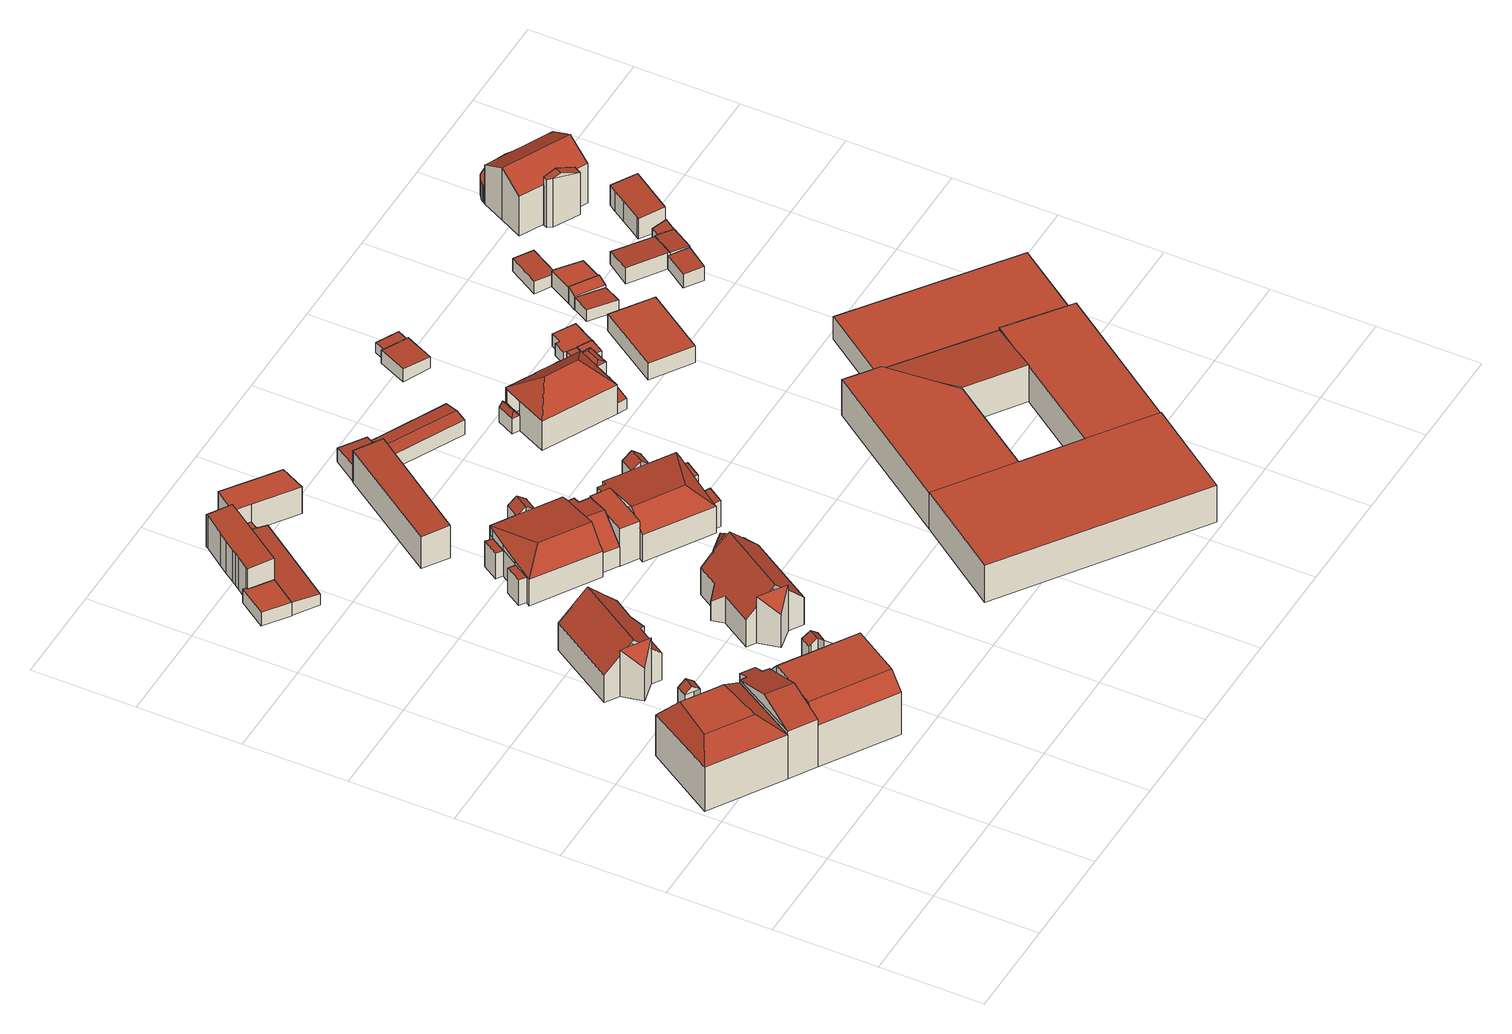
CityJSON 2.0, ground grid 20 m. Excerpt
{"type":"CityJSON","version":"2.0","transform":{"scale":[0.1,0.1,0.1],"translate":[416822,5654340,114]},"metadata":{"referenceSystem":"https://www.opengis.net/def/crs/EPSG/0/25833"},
"CityObjects":{
"building1":{"type":"Building","attributes":{"Gemeindeschluessel":14612000,"Geometrietyp2DReferenz":"3000","function":"31001_9998","roofType":"9999"},"children":["building1-1","building1-2"]},
"building1-1":{"type":"BuildingPart","attributes":{"Dachtyp_tdc":"tdcCutTentRoof","Dachneigung":0.044,"QualitaetDacherkennung":43,"Geometrietyp2DReferenz":"3000","measuredHeight":12.23,"roofType":"9999"},"parents":["building1"],"geometry":[{"type":"MultiSurface","lod":"2","boundaries":[[[0,1,2,3]],[[1,4,5,2]],[[6,7,8,9]],[[7,10,11,8]],[[10,12,13,11]],[[12,14,15,13]],[[14,16,17,15]],[[16,0,3,17]],[[0,16,18,19]],[[1,0,19,20]],[[14,12,10,7,6,4,1,20,21]],[[16,14,21,18]],[[21,20,19,18]],[[3,2,5,9,8,11,13,15,17]]],"semantics":{"surfaces":[{"type":"WallSurface"},{"type":"RoofSurface"},{"type":"GroundSurface"}],"values":[0,0,0,0,0,0,0,0,1,1,1,1,1,2]}}]},
"building1-2":{"type":"BuildingPart","attributes":{"Dachtyp_tdc":"tdcGableRoof","Dachneigung":39.78,"QualitaetDacherkennung":54,"Geometrietyp2DReferenz":"3000","measuredHeight":12.38,"roofType":"3100"},"parents":["building1"],"geometry":[{"type":"MultiSurface","lod":"2","boundaries":[[[22,23,24,5,4]],[[23,25,26,24]],[[25,27,6,9,26]],[[25,23,28]],[[22,27,29]],[[23,22,29,28]],[[27,25,28,29]],[[5,24,26,9]]],"semantics":{"surfaces":[{"type":"WallSurface"},{"type":"RoofSurface"},{"type":"GroundSurface"}],"values":[0,0,0,0,0,1,1,2]}}]},
"building2":{"type":"Building","attributes":{"Dachtyp_tdc":"tdcFreeFormRoof","Gemeindeschluessel":14612000,"Dachneigung":20.79,"QualitaetDacherkennung":22,"Geometrietyp2DReferenz":"3000","measuredHeight":12.81,"function":"31001_9998","roofType":"5000"},"geometry":[{"type":"Solid","lod":"2","boundaries":[[[[30,31,15,17]],[[31,32,33,15]],[[32,34,35,33]],[[34,36,37,35]],[[36,38,39,37]],[[38,40,41,39]],[[40,42,43,41]],[[42,30,17,43]],[[42,44,45,30]],[[34,32,31,45,44,40,38,36]],[[31,30,45]],[[42,40,44]],[[17,15,33,35,37,39,41,43]]]],"semantics":{"surfaces":[{"type":"WallSurface"},{"type":"RoofSurface"},{"type":"GroundSurface"}],"values":[[0,0,0,0,0,0,0,0,1,1,0,0,2]]}}]},
"building3":{"type":"Building","attributes":{"Gemeindeschluessel":14612000,"Geometrietyp2DReferenz":"3000","function":"31001_9998","roofType":"9999"},"children":["building3-1","building3-2"]},
"building3-1":{"type":"BuildingPart","attributes":{"Dachtyp_tdc":"tdcGableRoof","Dachneigung":29.91,"QualitaetDacherkennung":53,"Geometrietyp2DReferenz":"3000","measuredHeight":12.22,"roofType":"3100"},"parents":["building3"],"geometry":[{"type":"MultiSurface","lod":"2","boundaries":[[[46,47,48]],[[46,49,50,47]],[[49,51,52,50]],[[51,53,54,52]],[[53,55,56,54]],[[55,57,58,56]],[[51,49,46,59]],[[59,60,57,55,53,51]],[[58,61,47,50,52,54,56]]],"semantics":{"surfaces":[{"type":"WallSurface"},{"type":"RoofSurface"},{"type":"GroundSurface"}],"values":[0,0,0,0,0,0,1,1,2]}}]},
"building3-2":{"type":"BuildingPart","attributes":{"Dachtyp_tdc":"tdcCutGableRoof","Dachneigung":0.243,"QualitaetDacherkennung":50,"Geometrietyp2DReferenz":"3000","measuredHeight":12.3,"roofType":"9999"},"parents":["building3"],"geometry":[{"type":"MultiSurface","lod":"2","boundaries":[[[62,63,43,64]],[[63,65,66,43]],[[65,67,68,66]],[[67,69,41,68]],[[70,71,72,60,73,48,74,75,76,69,67]],[[65,63,62,77]],[[67,65,77,70]],[[41,78,79,80,47,61,58,81,82,83,64,43,66,68]],[[69,76,78,41]],[[76,75,79,78]],[[75,74,80,79]],[[74,48,47,80]],[[72,71,81,58,57]],[[71,70,82,81]],[[70,77,83,82]],[[77,62,64,83]]],"semantics":{"surfaces":[{"type":"WallSurface"},{"type":"RoofSurface"},{"type":"GroundSurface"}],"values":[0,0,0,0,1,1,1,2,0,0,0,0,0,0,0,0]}}]},
"building4":{"type":"Building","attributes":{"Gemeindeschluessel":14612000,"Geometrietyp2DReferenz":"3000","function":"31001_9998","roofType":"9999"},"children":["building4-1","building4-2","building4-3"]},
"building4-1":{"type":"BuildingPart","attributes":{"Dachtyp_tdc":"tdcPolyFlatRoof","Dachneigung":44.9,"QualitaetDacherkennung":24,"Geometrietyp2DReferenz":"3000","measuredHeight":10.38,"roofType":"2100"},"parents":["building4"],"geometry":[{"type":"MultiSurface","lod":"2","boundaries":[[[84,85,86,87,88]],[[89,90,91,92,93]],[[90,84,88,91]],[[90,89,94,95,96,85,84]],[[88,87,97,92,91]]],"semantics":{"surfaces":[{"type":"WallSurface"},{"type":"RoofSurface"},{"type":"GroundSurface"}],"values":[0,0,0,1,2]}}]},
"building4-2":{"type":"BuildingPart","attributes":{"Dachtyp_tdc":"tdcFreeFormRoof","Dachneigung":31.26,"QualitaetDacherkennung":17,"Geometrietyp2DReferenz":"3000","measuredHeight":6.68,"roofType":"5000"},"parents":["building4"],"geometry":[{"type":"MultiSurface","lod":"2","boundaries":[[[98,99,100,101]],[[99,102,103,100]],[[104,102,99]],[[104,99,98]],[[104,98,105,102]],[[101,100,103,106]]],"semantics":{"surfaces":[{"type":"WallSurface"},{"type":"RoofSurface"},{"type":"GroundSurface"}],"values":[0,0,1,1,1,2]}}]},
"building4-3":{"type":"BuildingPart","attributes":{"Dachtyp_tdc":"tdcGableRoof","Dachneigung":44.97,"QualitaetDacherkennung":83,"Geometrietyp2DReferenz":"3000","measuredHeight":11.64,"roofType":"3100"},"parents":["building4"],"geometry":[{"type":"MultiSurface","lod":"2","boundaries":[[[107,108,109,110]],[[108,111,112,109]],[[111,113,114,112]],[[113,115,91,114]],[[115,93,92,91]],[[86,116,117,87]],[[116,118,119,117]],[[118,120,98,101,119]],[[121,122,123,103,102]],[[122,107,110,123]],[[124,120,118,116,86,96,125]],[[125,94,93,115,113,111,108,107,122,121,124]],[[110,109,112,114,91,92,97,87,117,119,101,106,103,123]]],"semantics":{"surfaces":[{"type":"WallSurface"},{"type":"RoofSurface"},{"type":"GroundSurface"}],"values":[0,0,0,0,0,0,0,0,0,0,1,1,2]}}]},
"building5":{"type":"Building","attributes":{"Dachtyp_tdc":"tdcPolyFlatRoof","Gemeindeschluessel":14612000,"Dachneigung":0,"QualitaetDacherkennung":59,"Geometrietyp2DReferenz":"3000","measuredHeight":2.96,"function":"31001_9998","roofType":"1000"},"geometry":[{"type":"Solid","lod":"2","boundaries":[[[[126,127,128,129]],[[127,130,131,128]],[[130,132,133,131]],[[132,134,135,133]],[[134,136,137,135]],[[136,126,129,137]],[[136,134,132,130,127,126]],[[129,128,131,133,135,137]]]],"semantics":{"surfaces":[{"type":"WallSurface"},{"type":"RoofSurface"},{"type":"GroundSurface"}],"values":[[0,0,0,0,0,0,1,2]]}}]},
"building6":{"type":"Building","attributes":{"Dachtyp_tdc":"tdcPolyFlatRoof","Gemeindeschluessel":14612000,"Dachneigung":3.78,"QualitaetDacherkennung":65,"Geometrietyp2DReferenz":"3000","measuredHeight":2.85,"function":"31001_9998","roofType":"2100"},"geometry":[{"type":"Solid","lod":"2","boundaries":[[[[138,136,139,140]],[[136,134,141,139]],[[134,142,143,141]],[[142,144,145,143]],[[144,146,147,145]],[[146,138,140,147]],[[146,144,142,134,136,138]],[[140,139,141,143,145,147]]]],"semantics":{"surfaces":[{"type":"WallSurface"},{"type":"RoofSurface"},{"type":"GroundSurface"}],"values":[[0,0,0,0,0,0,1,2]]}}]},
"building7":{"type":"Building","attributes":{"Dachtyp_tdc":"tdcPolyFlatRoof","Gemeindeschluessel":14612000,"Dachneigung":3.11,"QualitaetDacherkennung":81,"Geometrietyp2DReferenz":"3000","measuredHeight":7.54,"function":"31001_9998","roofType":"2100"},"geometry":[{"type":"Solid","lod":"2","boundaries":[[[[148,149,150,151]],[[149,152,153,150]],[[152,154,155,153]],[[154,156,157,155]],[[156,158,159,157]],[[158,160,161,159]],[[160,162,163,161]],[[162,164,165,163]],[[164,166,167,165]],[[166,168,169,167]],[[168,170,171,169]],[[170,148,151,171]],[[170,168,166,164,162,160,158,156,154,152,149,148]],[[151,150,153,155,157,159,161,163,165,167,169,171]]]],"semantics":{"surfaces":[{"type":"WallSurface"},{"type":"RoofSurface"},{"type":"GroundSurface"}],"values":[[0,0,0,0,0,0,0,0,0,0,0,0,1,2]]}}]},
"building8":{"type":"Building","attributes":{"Gemeindeschluessel":14612000,"Geometrietyp2DReferenz":"3000","function":"31001_9998","roofType":"9999"},"children":["building8-1","building8-2","building8-3"]},
"building8-1":{"type":"BuildingPart","attributes":{"Dachtyp_tdc":"tdcPolyFlatRoof","Dachneigung":45.47,"QualitaetDacherkennung":26,"Geometrietyp2DReferenz":"3000","measuredHeight":10.44,"roofType":"2100"},"parents":["building8"],"geometry":[{"type":"MultiSurface","lod":"2","boundaries":[[[172,173,174,175]],[[173,176,174]],[[177,178,179]],[[177,172,175,178]],[[177,180,181,182,173,172]],[[175,174,183,178]]],"semantics":{"surfaces":[{"type":"WallSurface"},{"type":"RoofSurface"},{"type":"GroundSurface"}],"values":[0,0,0,0,1,2]}}]},
"building8-2":{"type":"BuildingPart","attributes":{"Dachtyp_tdc":"tdcFreeFormRoof","Dachneigung":47.27,"QualitaetDacherkennung":8,"Geometrietyp2DReferenz":"3000","measuredHeight":10.29,"roofType":"5000"},"parents":["building8"],"geometry":[{"type":"MultiSurface","lod":"2","boundaries":[[[184,185,186,187,188]],[[185,189,190,191,186]],[[192,185,184]],[[192,184,193,194,195,189]],[[192,189,185]],[[191,196,187,186]]],"semantics":{"surfaces":[{"type":"WallSurface"},{"type":"RoofSurface"},{"type":"GroundSurface"}],"values":[0,0,1,1,1,2]}}]},
"building8-3":{"type":"BuildingPart","attributes":{"Dachtyp_tdc":"tdcGableRoof","Dachneigung":44.93,"QualitaetDacherkennung":83,"Geometrietyp2DReferenz":"3000","measuredHeight":11.64,"roofType":"3100"},"parents":["building8"],"geometry":[{"type":"MultiSurface","lod":"2","boundaries":[[[197,188,187,198]],[[190,199,200,191]],[[199,201,202,200]],[[201,179,178,202]],[[176,203,204,174]],[[205,180,179,201,199,190,195,206]],[[206,193,188,197,207,208,209,203,176,182,205]],[[204,210,211,212,198,187,196,191,200,202,178,183,174]],[[203,209,210,204]],[[209,208,211,210]],[[208,207,212,211]],[[207,197,198,212]]],"semantics":{"surfaces":[{"type":"WallSurface"},{"type":"RoofSurface"},{"type":"GroundSurface"}],"values":[0,0,0,0,0,1,1,2,0,0,0,0]}}]},
"building9":{"type":"Building","attributes":{"Dachtyp_tdc":"tdcPolyFlatRoof","Gemeindeschluessel":14612000,"Dachneigung":0,"QualitaetDacherkennung":35,"Geometrietyp2DReferenz":"3000","measuredHeight":2.1,"function":"31001_9998","roofType":"1000"},"geometry":[{"type":"Solid","lod":"2","boundaries":[[[[213,214,171,215]],[[214,216,169,171]],[[216,217,218,169]],[[217,213,215,218]],[[217,216,214,213]],[[215,171,169,218]]]],"semantics":{"surfaces":[{"type":"WallSurface"},{"type":"RoofSurface"},{"type":"GroundSurface"}],"values":[[0,0,0,0,1,2]]}}]},
"building10":{"type":"Building","attributes":{"Gemeindeschluessel":14612000,"Geometrietyp2DReferenz":"3000","function":"31001_9998","roofType":"9999"},"children":["building10-1","building10-2","building10-3","building10-4","building10-5"]},
"building10-1":{"type":"BuildingPart","attributes":{"Dachtyp_tdc":"tdcPolyFlatRoof","Dachneigung":5,"QualitaetDacherkennung":58,"Geometrietyp2DReferenz":"3000","measuredHeight":5.76,"roofType":"2100"},"parents":["building10"],"geometry":[{"type":"MultiSurface","lod":"2","boundaries":[[[219,220,221,222]],[[220,223,224,221]],[[223,225,226,224]],[[225,223,220,219]],[[222,221,224,226]]],"semantics":{"surfaces":[{"type":"WallSurface"},{"type":"RoofSurface"},{"type":"GroundSurface"}],"values":[0,0,0,1,2]}}]},
"building10-2":{"type":"BuildingPart","attributes":{"Dachtyp_tdc":"tdcHipAndGableRoof","Dachneigung":10.3,"QualitaetDacherkennung":37,"Geometrietyp2DReferenz":"3000","measuredHeight":9.6,"roofType":"5000"},"parents":["building10"],"geometry":[{"type":"MultiSurface","lod":"2","boundaries":[[[227,228,219,222,229]],[[230,231,232,233,226,225]],[[234,235,236,237,238]],[[235,239,240,236]],[[241,242,243,244]],[[242,245,246,243]],[[247,248,249,250,251]],[[248,227,229,249]],[[252,253,254,255,256,227,257]],[[227,248,258,259,257]],[[260,261,262,263,264,252,257,259,265]],[[242,260,265,266,245]],[[235,252,264,267,239]],[[241,268,261,260,242]],[[247,258,248]],[[228,256,255,230]],[[227,256,228]],[[230,255,254,231]],[[231,254,253,234]],[[234,253,252,235]],[[229,222,226,233,237,236,240,244,243,246,269,250,249]]],"semantics":{"surfaces":[{"type":"WallSurface"},{"type":"RoofSurface"},{"type":"GroundSurface"}],"values":[0,0,0,0,0,0,0,0,1,1,1,0,0,0,0,0,0,0,0,0,2]}}]},
"building10-3":{"type":"BuildingPart","attributes":{"Dachtyp_tdc":"tdcGableRoof","Dachneigung":38.02,"QualitaetDacherkennung":81,"Geometrietyp2DReferenz":"3000","measuredHeight":9,"roofType":"3100"},"parents":["building10"],"geometry":[{"type":"MultiSurface","lod":"2","boundaries":[[[267,270,271,240,239]],[[270,272,273,271]],[[272,268,241,244,273]],[[272,270,274]],[[270,267,263,275,274]],[[268,272,274,275,262]],[[240,271,273,244]]],"semantics":{"surfaces":[{"type":"WallSurface"},{"type":"RoofSurface"},{"type":"GroundSurface"}],"values":[0,0,0,0,1,1,2]}}]},
"building10-4":{"type":"BuildingPart","attributes":{"Dachtyp_tdc":"tdcPolyFlatRoof","Dachneigung":6.55,"QualitaetDacherkennung":61,"Geometrietyp2DReferenz":"3000","measuredHeight":5.79,"roofType":"2100"},"parents":["building10"],"geometry":[{"type":"MultiSurface","lod":"2","boundaries":[[[276,277,278,279]],[[277,238,237,278]],[[232,276,279,233]],[[232,238,277,276]],[[279,278,237,233]]],"semantics":{"surfaces":[{"type":"WallSurface"},{"type":"RoofSurface"},{"type":"GroundSurface"}],"values":[0,0,0,1,2]}}]},
"building10-5":{"type":"BuildingPart","attributes":{"Dachtyp_tdc":"tdcGableRoof","Dachneigung":42.14,"QualitaetDacherkennung":26,"Geometrietyp2DReferenz":"3000","measuredHeight":8.8,"roofType":"3100"},"parents":["building10"],"geometry":[{"type":"MultiSurface","lod":"2","boundaries":[[[280,281,282,283]],[[281,284,285,282]],[[284,286,287,285]],[[286,251,250,287]],[[266,288,289,246,245]],[[288,280,283,289]],[[290,291,251,286,284]],[[284,281,280,288,266,290]],[[283,282,285,287,250,269,246,289]]],"semantics":{"surfaces":[{"type":"WallSurface"},{"type":"RoofSurface"},{"type":"GroundSurface"}],"values":[0,0,0,0,0,0,1,1,2]}}]},
"building11":{"type":"Building","attributes":{"Dachtyp_tdc":"tdcPolyFlatRoof","Gemeindeschluessel":14612000,"Dachneigung":2.87,"QualitaetDacherkennung":69,"Geometrietyp2DReferenz":"3000","measuredHeight":6.29,"function":"31001_9998","roofType":"2100"},"geometry":[{"type":"Solid","lod":"2","boundaries":[[[[292,293,169,218]],[[293,294,295,169]],[[294,296,297,295]],[[296,298,299,297]],[[298,292,218,299]],[[298,296,294,293,292]],[[218,169,295,297,299]]]],"semantics":{"surfaces":[{"type":"WallSurface"},{"type":"RoofSurface"},{"type":"GroundSurface"}],"values":[[0,0,0,0,0,1,2]]}}]},
"building12":{"type":"Building","attributes":{"Dachtyp_tdc":"tdcPolyFlatRoof","Gemeindeschluessel":14612000,"Dachneigung":3.2,"QualitaetDacherkennung":72,"Geometrietyp2DReferenz":"3000","measuredHeight":7.43,"function":"31001_9998","roofType":"2100"},"geometry":[{"type":"Solid","lod":"2","boundaries":[[[[300,301,302,303]],[[301,304,305,302]],[[304,306,307,305]],[[306,300,303,307]],[[306,304,301,300]],[[303,302,305,307]]]],"semantics":{"surfaces":[{"type":"WallSurface"},{"type":"RoofSurface"},{"type":"GroundSurface"}],"values":[[0,0,0,0,1,2]]}}]},
"building13":{"type":"Building","attributes":{"Gemeindeschluessel":14612000,"Geometrietyp2DReferenz":"3000","function":"31001_9998","roofType":"9999"},"children":["building13-1","building13-2","building13-3","building13-4","building13-5"]},
"building13-1":{"type":"BuildingPart","attributes":{"Dachtyp_tdc":"tdcHipAndGableRoof","Dachneigung":10.27,"QualitaetDacherkennung":38,"Geometrietyp2DReferenz":"3000","measuredHeight":9.64,"roofType":"5000"},"parents":["building13"],"geometry":[{"type":"MultiSurface","lod":"2","boundaries":[[[308,309,310,311,312,313,314]],[[313,315,316,317,318,319,320,321,322,323,324,325,326,327,314]],[[327,328,329,330,308,314]],[[331,332,333,334,335,336,337,338,339,340,341,342,343,344,345,346,347,348]],[[324,323,334,333]],[[323,322,335,334]],[[322,321,336,335]],[[321,320,337,336]],[[320,349,337]],[[316,315,340,339,350]],[[315,313,341,340]],[[313,312,351,342,341]],[[311,310,352,344,343,353]],[[309,308,346,345,354]],[[308,330,347,346]],[[330,329,348,347]]],"semantics":{"surfaces":[{"type":"RoofSurface"},{"type":"GroundSurface"},{"type":"WallSurface"}],"values":[0,0,0,1,2,2,2,2,2,2,2,2,2,2,2,2]}}]},
"building13-2":{"type":"BuildingPart","attributes":{"Dachtyp_tdc":"tdcPolyFlatRoof","Dachneigung":0,"QualitaetDacherkennung":63,"Geometrietyp2DReferenz":"3000","measuredHeight":5.72,"roofType":"1000"},"parents":["building13"],"geometry":[{"type":"MultiSurface","lod":"2","boundaries":[[[351,355,356,342]],[[355,357,358,356]],[[357,353,343,358]],[[353,357,355,351]],[[342,356,358,343]]],"semantics":{"surfaces":[{"type":"WallSurface"},{"type":"RoofSurface"},{"type":"GroundSurface"}],"values":[0,0,0,1,2]}}]},
"building13-3":{"type":"BuildingPart","attributes":{"Dachtyp_tdc":"tdcGableRoof","Dachneigung":36.92,"QualitaetDacherkennung":74,"Geometrietyp2DReferenz":"3000","measuredHeight":9.07,"roofType":"3100"},"parents":["building13"],"geometry":[{"type":"MultiSurface","lod":"2","boundaries":[[[339,338,337,359,360,361,340]],[[349,362,359,337]],[[362,363,360,359]],[[363,364,361,360]],[[364,365,340,361]],[[365,350,339,340]],[[363,362,349,319,366]],[[366,317,350,365,364,363]]],"semantics":{"surfaces":[{"type":"GroundSurface"},{"type":"WallSurface"},{"type":"RoofSurface"}],"values":[0,1,1,1,1,1,2,2]}}]},
"building13-4":{"type":"BuildingPart","attributes":{"Dachtyp_tdc":"tdcPolyFlatRoof","Dachneigung":8.37,"QualitaetDacherkennung":52,"Geometrietyp2DReferenz":"3000","measuredHeight":5.86,"roofType":"2100"},"parents":["building13"],"geometry":[{"type":"MultiSurface","lod":"2","boundaries":[[[344,367,368,345]],[[352,369,367,344]],[[369,370,368,367]],[[370,354,345,368]],[[354,370,369,352]]],"semantics":{"surfaces":[{"type":"GroundSurface"},{"type":"WallSurface"},{"type":"RoofSurface"}],"values":[0,1,1,1,2]}}]},
"building13-5":{"type":"BuildingPart","attributes":{"Dachtyp_tdc":"tdcPolyFlatRoof","Dachneigung":0,"QualitaetDacherkennung":39,"Geometrietyp2DReferenz":"3000","measuredHeight":8.39,"roofType":"1000"},"parents":["building13"],"geometry":[{"type":"MultiSurface","lod":"2","boundaries":[[[371,372,373,374]],[[372,324,333,373]],[[375,371,374,348,329]],[[375,328,376,326,325,324,372,371]],[[374,373,333,332,331,348]]],"semantics":{"surfaces":[{"type":"WallSurface"},{"type":"RoofSurface"},{"type":"GroundSurface"}],"values":[0,0,0,1,2]}}]},
"building14":{"type":"Building","attributes":{"Dachtyp_tdc":"tdcPolyFlatRoof","Gemeindeschluessel":14612000,"Dachneigung":8.04,"QualitaetDacherkennung":76,"Geometrietyp2DReferenz":"3000","measuredHeight":3.81,"function":"31001_9998","roofType":"2100"},"geometry":[{"type":"Solid","lod":"2","boundaries":[[[[377,378,379,380]],[[378,381,382,379]],[[381,383,384,382]],[[383,377,380,384]],[[383,381,378,377]],[[380,379,382,384]]]],"semantics":{"surfaces":[{"type":"WallSurface"},{"type":"RoofSurface"},{"type":"GroundSurface"}],"values":[[0,0,0,0,1,2]]}}]},
"building15":{"type":"Building","attributes":{"Dachtyp_tdc":"tdcGableRoof","Gemeindeschluessel":14612000,"Dachneigung":10.66,"QualitaetDacherkennung":78,"Geometrietyp2DReferenz":"3000","measuredHeight":3.64,"function":"31001_9998","roofType":"3100"},"geometry":[{"type":"Solid","lod":"2","boundaries":[[[[385,386,387,388]],[[386,389,390,387]],[[389,391,392,390]],[[391,393,394,392]],[[393,395,396,394]],[[395,397,398,396]],[[397,385,388,398]],[[393,391,389,386]],[[386,385,397,395,393]],[[388,387,390,392,394,396,398]]]],"semantics":{"surfaces":[{"type":"WallSurface"},{"type":"RoofSurface"},{"type":"GroundSurface"}],"values":[[0,0,0,0,0,0,0,1,1,2]]}}]},
"building16":{"type":"Building","attributes":{"Gemeindeschluessel":14612000,"Geometrietyp2DReferenz":"3000","function":"31001_9998","roofType":"9999"},"children":["building16-1","building16-2","building16-3","building16-4"]},
"building16-1":{"type":"BuildingPart","attributes":{"Dachtyp_tdc":"tdcFreeFormRoof","Dachneigung":16.6,"QualitaetDacherkennung":16,"Geometrietyp2DReferenz":"3000","measuredHeight":6.55,"roofType":"5000"},"parents":["building16"],"geometry":[{"type":"MultiSurface","lod":"2","boundaries":[[[399,400,401,402]],[[403,404,405,406]],[[404,399,402,405]],[[403,400,407,408]],[[400,399,407]],[[399,404,408,407]],[[404,403,408]],[[402,401,406,405]]],"semantics":{"surfaces":[{"type":"WallSurface"},{"type":"RoofSurface"},{"type":"GroundSurface"}],"values":[0,0,0,1,1,1,1,2]}}]},
"building16-2":{"type":"BuildingPart","attributes":{"Dachtyp_tdc":"tdcFreeFormRoof","Dachneigung":46.02,"QualitaetDacherkennung":8,"Geometrietyp2DReferenz":"3000","measuredHeight":4.26,"roofType":"5000"},"parents":["building16"],"geometry":[{"type":"MultiSurface","lod":"2","boundaries":[[[409,410,411,412]],[[410,413,414,411]],[[413,415,416,414]],[[417,415,413]],[[418,417,413,410]],[[418,410,409]],[[417,418,409,415]],[[412,411,414,416]]],"semantics":{"surfaces":[{"type":"WallSurface"},{"type":"RoofSurface"},{"type":"GroundSurface"}],"values":[0,0,0,0,1,1,1,2]}}]},
"building16-3":{"type":"BuildingPart","attributes":{"Dachtyp_tdc":"tdcPolyFlatRoof","Dachneigung":0,"QualitaetDacherkennung":43,"Geometrietyp2DReferenz":"3000","measuredHeight":3.29,"roofType":"1000"},"parents":["building16"],"geometry":[{"type":"MultiSurface","lod":"2","boundaries":[[[419,420,421,422]],[[420,423,424,421]],[[425,426,427,428]],[[426,419,422,427]],[[426,425,423,420,419]],[[422,421,424,428,427]]],"semantics":{"surfaces":[{"type":"WallSurface"},{"type":"RoofSurface"},{"type":"GroundSurface"}],"values":[0,0,0,0,1,2]}}]},
"building16-4":{"type":"BuildingPart","attributes":{"Dachtyp_tdc":"tdcHipRoof","Dachneigung":37.35,"QualitaetDacherkennung":74,"Geometrietyp2DReferenz":"3000","measuredHeight":10.52,"roofType":"3200"},"parents":["building16"],"geometry":[{"type":"MultiSurface","lod":"2","boundaries":[[[429,424,423]],[[429,430,431,424]],[[430,432,433,431]],[[432,434,406,433]],[[434,403,406]],[[435,436,437,401,400]],[[436,438,439,437]],[[438,440,409,412,439]],[[441,416,415]],[[441,442,443,416]],[[442,444,445,443]],[[444,446,425,428,445]],[[442,441,440,438,447]],[[436,435,434,448]],[[438,436,448,447]],[[434,432,430,429,446,444,442,447,448]],[[424,431,433,406,401,437,439,412,416,443,445,428]]],"semantics":{"surfaces":[{"type":"WallSurface"},{"type":"RoofSurface"},{"type":"GroundSurface"}],"values":[0,0,0,0,0,0,0,0,0,0,0,0,1,1,1,1,2]}}]},
"building17":{"type":"Building","attributes":{"name":"32. Oberschule","Gemeindeschluessel":14612000,"Geometrietyp2DReferenz":"3000","function":"31001_3021","roofType":"9999"},"children":["building17-1","building17-2","building17-3","building17-4"]},
"building17-1":{"type":"BuildingPart","attributes":{"Dachtyp_tdc":"tdcPolyFlatRoof","Dachneigung":0,"QualitaetDacherkennung":59,"Geometrietyp2DReferenz":"3000","measuredHeight":8.34,"roofType":"1000"},"parents":["building17"],"geometry":[{"type":"MultiSurface","lod":"2","boundaries":[[[449,450,451,452,453]],[[450,454,455,451]],[[454,456,457,458,455]],[[459,460,461,462,463,464]],[[460,459,456,454,450,449]],[[452,451,455,458,463,462]]],"semantics":{"surfaces":[{"type":"WallSurface"},{"type":"RoofSurface"},{"type":"GroundSurface"}],"values":[0,0,0,0,1,2]}}]},
"building17-2":{"type":"BuildingPart","attributes":{"Dachtyp_tdc":"tdcPolyFlatRoof","Dachneigung":0,"QualitaetDacherkennung":38,"Geometrietyp2DReferenz":"3000","measuredHeight":8.02,"roofType":"1000"},"parents":["building17"],"geometry":[{"type":"MultiSurface","lod":"2","boundaries":[[[457,465,466,458]],[[465,467,468,469,466]],[[470,464,463,471]],[[470,472,467,465,457,464]],[[463,458,466,469,471]]],"semantics":{"surfaces":[{"type":"WallSurface"},{"type":"RoofSurface"},{"type":"GroundSurface"}],"values":[0,0,0,1,2]}}]},
"building17-3":{"type":"BuildingPart","attributes":{"Dachtyp_tdc":"tdcPolyFlatRoof","Dachneigung":4.22,"QualitaetDacherkennung":32,"Geometrietyp2DReferenz":"3000","measuredHeight":8.3,"roofType":"2100"},"parents":["building17"],"geometry":[{"type":"MultiSurface","lod":"2","boundaries":[[[468,473,474,469]],[[475,476,470,471,477,478]],[[475,479,473,468,472,476]],[[471,469,474,477]]],"semantics":{"surfaces":[{"type":"WallSurface"},{"type":"RoofSurface"},{"type":"GroundSurface"}],"values":[0,0,1,2]}}]},
"building17-4":{"type":"BuildingPart","attributes":{"Dachtyp_tdc":"tdcPolyFlatRoof","Dachneigung":0,"QualitaetDacherkennung":32,"Geometrietyp2DReferenz":"3000","measuredHeight":8,"roofType":"1000"},"parents":["building17"],"geometry":[{"type":"MultiSurface","lod":"2","boundaries":[[[480,453,452,481]],[[461,478,477,462]],[[482,480,481,474,473]],[[482,479,478,461,453,480]],[[481,452,462,477,474]]],"semantics":{"surfaces":[{"type":"WallSurface"},{"type":"RoofSurface"},{"type":"GroundSurface"}],"values":[0,0,0,1,2]}}]},
"building18":{"type":"Building","attributes":{"Dachtyp_tdc":"tdcGableRoof","Gemeindeschluessel":14612000,"Dachneigung":14.26,"QualitaetDacherkennung":17,"Geometrietyp2DReferenz":"3000","measuredHeight":3.63,"function":"31001_9998","roofType":"3100"},"geometry":[{"type":"Solid","lod":"2","boundaries":[[[[483,484,402,401]],[[484,485,486,402]],[[485,487,437,486]],[[487,483,401,437]],[[485,484,488]],[[483,487,489]],[[484,483,489,488]],[[487,485,488,489]],[[401,402,486,437]]]],"semantics":{"surfaces":[{"type":"WallSurface"},{"type":"RoofSurface"},{"type":"GroundSurface"}],"values":[[0,0,0,0,0,0,1,1,2]]}}]},
"building19":{"type":"Building","attributes":{"Dachtyp_tdc":"tdcPolyFlatRoof","Gemeindeschluessel":14612000,"Dachneigung":3.97,"QualitaetDacherkennung":79,"Geometrietyp2DReferenz":"3000","measuredHeight":2.88,"function":"31001_9998","roofType":"2100"},"geometry":[{"type":"Solid","lod":"2","boundaries":[[[[490,491,492,493]],[[491,494,495,492]],[[494,496,497,495]],[[496,498,499,497]],[[498,490,493,499]],[[498,496,494,491,490]],[[493,492,495,497,499]]]],"semantics":{"surfaces":[{"type":"WallSurface"},{"type":"RoofSurface"},{"type":"GroundSurface"}],"values":[[0,0,0,0,0,1,2]]}}]},
"building20":{"type":"Building","attributes":{"Dachtyp_tdc":"tdcPolyFlatRoof","Gemeindeschluessel":14612000,"Dachneigung":3.6,"QualitaetDacherkennung":72,"Geometrietyp2DReferenz":"3000","measuredHeight":2.33,"function":"31001_9998","roofType":"2100"},"geometry":[{"type":"Solid","lod":"2","boundaries":[[[[500,501,495,497]],[[501,502,503,495]],[[502,504,505,503]],[[504,500,497,505]],[[504,502,501,500]],[[497,495,503,505]]]],"semantics":{"surfaces":[{"type":"WallSurface"},{"type":"RoofSurface"},{"type":"GroundSurface"}],"values":[[0,0,0,0,1,2]]}}]},
"building21":{"type":"Building","attributes":{"Dachtyp_tdc":"tdcPolyFlatRoof","Gemeindeschluessel":14612000,"Dachneigung":0,"QualitaetDacherkennung":81,"Geometrietyp2DReferenz":"3000","measuredHeight":2.71,"function":"31001_9998","roofType":"1000"},"geometry":[{"type":"Solid","lod":"2","boundaries":[[[[506,507,508,509]],[[507,510,511,508]],[[510,512,513,511]],[[512,506,509,513]],[[512,510,507,506]],[[509,508,511,513]]]],"semantics":{"surfaces":[{"type":"WallSurface"},{"type":"RoofSurface"},{"type":"GroundSurface"}],"values":[[0,0,0,0,1,2]]}}]},
"building22":{"type":"Building","attributes":{"Dachtyp_tdc":"tdcPolyFlatRoof","Gemeindeschluessel":14612000,"Dachneigung":0,"QualitaetDacherkennung":71,"Geometrietyp2DReferenz":"3000","measuredHeight":2.66,"function":"31001_9998","roofType":"1000"},"geometry":[{"type":"Solid","lod":"2","boundaries":[[[[514,515,516,517]],[[515,518,519,516]],[[518,520,521,519]],[[520,514,517,521]],[[520,518,515,514]],[[517,516,519,521]]]],"semantics":{"surfaces":[{"type":"WallSurface"},{"type":"RoofSurface"},{"type":"GroundSurface"}],"values":[[0,0,0,0,1,2]]}}]},
"building23":{"type":"Building","attributes":{"Dachtyp_tdc":"tdcPolyFlatRoof","Gemeindeschluessel":14612000,"Dachneigung":0,"QualitaetDacherkennung":74,"Geometrietyp2DReferenz":"3000","measuredHeight":2.74,"function":"31001_9998","roofType":"1000"},"geometry":[{"type":"Solid","lod":"2","boundaries":[[[[522,523,524,525]],[[523,526,527,524]],[[526,528,529,527]],[[528,530,531,529]],[[530,532,533,531]],[[532,512,513,533]],[[512,510,511,513]],[[510,522,525,511]],[[510,512,532,530,528,526,523,522]],[[525,524,527,529,531,533,513,511]]]],"semantics":{"surfaces":[{"type":"WallSurface"},{"type":"RoofSurface"},{"type":"GroundSurface"}],"values":[[0,0,0,0,0,0,0,0,1,2]]}}]},
"building24":{"type":"Building","attributes":{"Dachtyp_tdc":"tdcPolyFlatRoof","Gemeindeschluessel":14612000,"Dachneigung":0,"QualitaetDacherkennung":90,"Geometrietyp2DReferenz":"3000","measuredHeight":3.7,"function":"31001_2000","roofType":"1000"},"geometry":[{"type":"Solid","lod":"2","boundaries":[[[[534,535,536,537]],[[535,538,539,536]],[[538,540,541,539]],[[540,534,537,541]],[[540,538,535,534]],[[537,536,539,541]]]],"semantics":{"surfaces":[{"type":"WallSurface"},{"type":"RoofSurface"},{"type":"GroundSurface"}],"values":[[0,0,0,0,1,2]]}}]},
"building25":{"type":"Building","attributes":{"Dachtyp_tdc":"tdcPolyFlatRoof","Gemeindeschluessel":14612000,"Dachneigung":2.64,"QualitaetDacherkennung":60,"Geometrietyp2DReferenz":"3000","measuredHeight":2.69,"function":"31001_9998","roofType":"2100"},"geometry":[{"type":"Solid","lod":"2","boundaries":[[[[542,543,544,545]],[[543,546,547,544]],[[546,548,549,547]],[[548,542,545,549]],[[548,546,543,542]],[[545,544,547,549]]]],"semantics":{"surfaces":[{"type":"WallSurface"},{"type":"RoofSurface"},{"type":"GroundSurface"}],"values":[[0,0,0,0,1,2]]}}]},
"building26":{"type":"Building","attributes":{"Dachtyp_tdc":"tdcPolyFlatRoof","Gemeindeschluessel":14612000,"Dachneigung":24.26,"QualitaetDacherkennung":60,"Geometrietyp2DReferenz":"3000","measuredHeight":3.83,"function":"31001_9998","roofType":"2100"},"geometry":[{"type":"Solid","lod":"2","boundaries":[[[[550,551,552,553]],[[551,554,555,552]],[[554,556,557,555]],[[556,550,553,557]],[[556,554,551,550]],[[553,552,555,557]]]],"semantics":{"surfaces":[{"type":"WallSurface"},{"type":"RoofSurface"},{"type":"GroundSurface"}],"values":[[0,0,0,0,1,2]]}}]},
"building27":{"type":"Building","attributes":{"name":"Oberschule Tolkewitz","Dachtyp_tdc":"tdcPolyFlatRoof","Gemeindeschluessel":14612000,"Dachneigung":0,"QualitaetDacherkennung":84,"Geometrietyp2DReferenz":"3000","measuredHeight":5.01,"function":"31001_3021","roofType":"1000"},"geometry":[{"type":"Solid","lod":"2","boundaries":[[[[558,559,481,560]],[[559,561,469,481]],[[561,562,563,469]],[[562,558,560,563]],[[562,561,559,558]],[[560,481,469,563]]]],"semantics":{"surfaces":[{"type":"WallSurface"},{"type":"RoofSurface"},{"type":"GroundSurface"}],"values":[[0,0,0,0,1,2]]}}]},
"building28":{"type":"Building","attributes":{"Dachtyp_tdc":"tdcPolyFlatRoof","Gemeindeschluessel":14612000,"Dachneigung":0,"QualitaetDacherkennung":78,"Geometrietyp2DReferenz":"3000","measuredHeight":3.51,"function":"31001_9998","roofType":"1000"},"geometry":[{"type":"Solid","lod":"2","boundaries":[[[[564,565,566,557]],[[565,567,568,566]],[[567,569,570,568]],[[569,571,553,570]],[[571,564,557,553]],[[571,569,567,565,564]],[[557,566,568,570,553]]]],"semantics":{"surfaces":[{"type":"WallSurface"},{"type":"RoofSurface"},{"type":"GroundSurface"}],"values":[[0,0,0,0,0,1,2]]}}]},
"building29":{"type":"Building","attributes":{"Dachtyp_tdc":"tdcPolyFlatRoof","Gemeindeschluessel":14612000,"Dachneigung":2.58,"QualitaetDacherkennung":72,"Geometrietyp2DReferenz":"3000","measuredHeight":2.76,"function":"31001_9998","roofType":"2100"},"geometry":[{"type":"Solid","lod":"2","boundaries":[[[[572,573,574,575]],[[573,576,577,574]],[[576,578,568,577]],[[578,579,566,568]],[[579,572,575,566]],[[579,578,576,573,572]],[[575,574,577,568,566]]]],"semantics":{"surfaces":[{"type":"WallSurface"},{"type":"RoofSurface"},{"type":"GroundSurface"}],"values":[[0,0,0,0,0,1,2]]}}]},
"building30":{"type":"Building","attributes":{"Dachtyp_tdc":"tdcPolyFlatRoof","Gemeindeschluessel":14612000,"Dachneigung":3.17,"QualitaetDacherkennung":74,"Geometrietyp2DReferenz":"3000","measuredHeight":3.27,"function":"31001_9998","roofType":"2100"},"geometry":[{"type":"Solid","lod":"2","boundaries":[[[[580,581,582,583]],[[581,584,585,582]],[[584,586,587,585]],[[586,588,589,587]],[[588,580,583,589]],[[588,586,584,581,580]],[[583,582,585,587,589]]]],"semantics":{"surfaces":[{"type":"WallSurface"},{"type":"RoofSurface"},{"type":"GroundSurface"}],"values":[[0,0,0,0,0,1,2]]}}]},
"building31":{"type":"Building","attributes":{"Dachtyp_tdc":"tdcPolyFlatRoof","Gemeindeschluessel":14612000,"Dachneigung":7.63,"QualitaetDacherkennung":73,"Geometrietyp2DReferenz":"3000","measuredHeight":3.61,"function":"31001_9998","roofType":"2100"},"geometry":[{"type":"Solid","lod":"2","boundaries":[[[[590,591,592,593]],[[591,594,595,592]],[[594,596,597,595]],[[596,598,599,597]],[[598,590,593,599]],[[598,596,594,591,590]],[[593,592,595,597,599]]]],"semantics":{"surfaces":[{"type":"WallSurface"},{"type":"RoofSurface"},{"type":"GroundSurface"}],"values":[[0,0,0,0,0,1,2]]}}]},
"building32":{"type":"Building","attributes":{"Dachtyp_tdc":"tdcPolyFlatRoof","Gemeindeschluessel":14612000,"Dachneigung":7.22,"QualitaetDacherkennung":80,"Geometrietyp2DReferenz":"3000","measuredHeight":3.6,"function":"31001_9998","roofType":"2100"},"geometry":[{"type":"Solid","lod":"2","boundaries":[[[[600,596,597,601]],[[596,602,595,597]],[[602,603,604,595]],[[603,605,606,604]],[[605,600,601,606]],[[605,603,602,596,600]],[[601,597,595,604,606]]]],"semantics":{"surfaces":[{"type":"WallSurface"},{"type":"RoofSurface"},{"type":"GroundSurface"}],"values":[[0,0,0,0,0,1,2]]}}]},
"building33":{"type":"Building","attributes":{"Dachtyp_tdc":"tdcPolyFlatRoof","Gemeindeschluessel":14612000,"Dachneigung":19.09,"QualitaetDacherkennung":64,"Geometrietyp2DReferenz":"3000","measuredHeight":2.8,"function":"31001_9998","roofType":"2100"},"geometry":[{"type":"Solid","lod":"2","boundaries":[[[[607,608,604,606]],[[608,609,610,604]],[[609,611,612,610]],[[611,607,606,612]],[[611,609,608,607]],[[606,604,610,612]]]],"semantics":{"surfaces":[{"type":"WallSurface"},{"type":"RoofSurface"},{"type":"GroundSurface"}],"values":[[0,0,0,0,1,2]]}}]},
"building34":{"type":"Building","attributes":{"Dachtyp_tdc":"tdcPolyFlatRoof","Gemeindeschluessel":14612000,"Dachneigung":4.57,"QualitaetDacherkennung":81,"Geometrietyp2DReferenz":"3000","measuredHeight":4.93,"function":"31001_9998","roofType":"2100"},"geometry":[{"type":"Solid","lod":"2","boundaries":[[[[613,614,615,616]],[[614,617,618,615]],[[617,619,620,618]],[[619,621,622,620]],[[621,623,624,622]],[[623,625,626,624]],[[625,613,616,626]],[[625,623,621,619,617,614,613]],[[616,615,618,620,622,624,626]]]],"semantics":{"surfaces":[{"type":"WallSurface"},{"type":"RoofSurface"},{"type":"GroundSurface"}],"values":[[0,0,0,0,0,0,0,1,2]]}}]},
"building35":{"type":"Building","attributes":{"Gemeindeschluessel":14612000,"Geometrietyp2DReferenz":"3000","function":"31001_9998","roofType":"9999"},"children":["building35-1","building35-2","building35-3"]},
"building35-1":{"type":"BuildingPart","attributes":{"Dachtyp_tdc":"tdcPolyFlatRoof","Dachneigung":0,"QualitaetDacherkennung":52,"Geometrietyp2DReferenz":"3000","measuredHeight":3.91,"roofType":"1000"},"parents":["building35"],"geometry":[{"type":"MultiSurface","lod":"2","boundaries":[[[627,628,629,630]],[[628,631,632,629]],[[631,633,634,632]],[[633,635,636,634]],[[635,637,638,636]],[[637,639,640,638]],[[639,641,642,640]],[[641,643,644,642]],[[643,645,646,644]],[[645,647,648,646]],[[647,649,650,648]],[[649,651,652,650]],[[651,653,654,652]],[[653,655,656,654]],[[655,657,658,656]],[[657,659,660,658]],[[659,661,662,660]],[[661,663,664,662]],[[663,665,666,664]],[[665,667,668,666]],[[667,669,670,668]],[[669,671,672,670]],[[671,673,674,672]],[[673,675,676,674]],[[677,627,630,678]],[[677,675,673,671,669,667,665,663,661,659,657,655,653,651,649,647,645,643,641,639,637,635,633,631,628,627]],[[630,629,632,634,636,638,640,642,644,646,648,650,652,654,656,658,660,662,664,666,668,670,672,674,676,678]]],"semantics":{"surfaces":[{"type":"WallSurface"},{"type":"RoofSurface"},{"type":"GroundSurface"}],"values":[0,0,0,0,0,0,0,0,0,0,0,0,0,0,0,0,0,0,0,0,0,0,0,0,0,1,2]}}]},
"building35-2":{"type":"BuildingPart","attributes":{"Dachtyp_tdc":"tdcGableRoof","Dachneigung":30.94,"QualitaetDacherkennung":58,"Geometrietyp2DReferenz":"3000","measuredHeight":11.78,"roofType":"3100"},"parents":["building35"],"geometry":[{"type":"MultiSurface","lod":"2","boundaries":[[[679,676,675]],[[679,680,681,676]],[[680,682,683,681]],[[682,684,685,683]],[[684,686,687,685]],[[688,689,690,691]],[[689,692,693,690]],[[692,694,695,693]],[[694,696,697,695]],[[696,698,677,678,697]],[[694,692,689,688,686,684,682]],[[682,680,679,698,696,694]],[[676,681,683,685,687,691,690,693,695,697,678]]],"semantics":{"surfaces":[{"type":"WallSurface"},{"type":"RoofSurface"},{"type":"GroundSurface"}],"values":[0,0,0,0,0,0,0,0,0,0,1,1,2]}}]},
"building35-3":{"type":"BuildingPart","attributes":{"Dachtyp_tdc":"tdcFreeFormRoof","Dachneigung":25.22,"QualitaetDacherkennung":28,"Geometrietyp2DReferenz":"3000","measuredHeight":11.34,"roofType":"5000"},"parents":["building35"],"geometry":[{"type":"MultiSurface","lod":"2","boundaries":[[[699,700,701,687,686]],[[700,702,703,701]],[[702,704,705,703]],[[704,706,688,691,705]],[[700,699,707,708]],[[702,708,707,706,704]],[[702,700,708]],[[699,706,707]],[[687,701,703,705,691]]],"semantics":{"surfaces":[{"type":"WallSurface"},{"type":"RoofSurface"},{"type":"GroundSurface"}],"values":[0,0,0,0,1,1,0,0,2]}}]}
},
"vertices":[
[8,436,111],[94,573,102],[94,573,11],[8,436,11],[141,543,102],[141,543,11],[167,527,102],[208,501,102],[208,501,11],[167,527,11],[215,512,83],[215,512,11],[238,497,83],[238,497,11],[231,486,102],[231,486,11],[144,350,111],[144,350,11],[142,410,133],[58,463,133],[112,537,133],[185,491,133],
[141,543,122],[153,562,122],[153,562,11],[179,546,122],[179,546,11],[167,527,122],[166,554,135],[154,535,135],
[144,350,118],[231,486,108],[243,479,108],[243,479,11],[254,498,99],[254,498,11],[280,482,99],[280,482,11],[268,463,108],[268,463,11],[280,455,108],[280,455,11],[194,319,118],[194,319,11],[236,386,139],[187,417,139],
[344,415,123],[344,415,11],[344,415,103],[356,434,123],[356,434,11],[371,425,133],[371,425,11],[382,418,122],[382,418,11],[370,399,122],[370,399,11],[412,373,80],[412,373,11],[359,406,133],[389,387,103],[359,406,11],
[331,233,105],[194,319,105],[331,233,11],[211,346,133],[211,346,11],[266,434,134],[266,434,11],[280,455,103],[403,348,134],[417,370,103],[412,373,103],[359,406,103],[303,441,102],[310,452,86],[287,466,86],[348,260,133],[287,466,11],[310,452,11],[303,441,11],[417,370,11],[403,348,11],[348,260,11],
[206,652,84],[197,694,115],[197,694,102],[197,694,11],[206,652,11],[249,662,115],[248,662,115],[248,662,11],[249,662,11],[249,662,92],[229,674,115],[219,680,115],[208,687,115],[219,680,11],
[274,825,70],[315,835,70],[315,835,11],[274,825,11],[325,793,70],[325,793,11],[306,820,78],[300,809,70],[300,809,11],
[322,740,72],[326,716,56],[326,716,11],[322,740,11],[303,711,72],[303,711,11],[266,651,72],[266,651,11],[248,662,92],[171,710,72],[171,710,11],[252,839,72],[252,839,11],[274,825,97],[325,793,97],[347,779,72],[347,779,11],[300,809,127],[219,680,127],
[75,1308,41],[113,1362,41],[113,1362,11],[75,1308,11],[118,1358,41],[118,1358,11],[117,1355,41],[117,1355,11],[158,1326,41],[158,1326,11],[121,1274,41],[121,1274,11],
[166,1244,37],[121,1274,12],[166,1244,12],[158,1326,12],[233,1433,41],[233,1433,12],[262,1412,39],[262,1412,12],[277,1401,37],[277,1401,12],
[158,1326,89],[117,1355,86],[117,1355,14],[158,1326,14],[118,1358,86],[118,1358,14],[135,1381,86],[135,1381,14],[142,1391,86],[142,1391,14],[148,1399,86],[148,1399,14],[161,1418,86],[161,1418,14],[173,1435,86],[173,1435,14],[202,1474,87],[202,1474,14],[205,1479,86],[205,1479,14],[245,1451,89],[245,1451,14],[233,1433,89],[233,1433,14],
[430,511,84],[421,553,115],[421,553,11],[430,511,11],[421,553,92],[472,520,115],[472,520,11],[472,520,103],[461,527,115],[451,534,115],[441,540,115],[451,534,11],
[506,679,100],[548,688,100],[548,688,11],[506,679,11],[506,679,97],[557,646,100],[557,646,98],[557,646,11],[538,673,114],[509,677,100],[532,662,100],[555,648,100],[532,662,11],
[484,692,71],[484,692,11],[579,633,72],[579,633,11],[498,504,72],[498,504,11],[404,564,72],[404,564,11],[451,534,127],[532,662,127],[460,653,72],[435,647,54],[441,623,72],[441,623,11],[435,647,11],[460,653,11],
[262,1412,35],[233,1433,35],[262,1412,14],[245,1451,35],[274,1430,35],[274,1430,14],
[332,941,67],[320,949,68],[320,949,11],[332,941,11],[338,980,68],[338,980,11],[351,972,67],[351,972,11],
[327,933,70],[332,941,69],[327,933,11],[351,972,69],[373,1006,69],[373,1006,67],[373,1006,11],[392,1036,69],[397,1044,69],[397,1044,11],[392,1036,11],[392,1036,67],[441,1017,69],[441,1017,11],[471,998,69],[517,969,69],[517,969,11],[471,998,11],[512,960,69],[512,960,11],[452,866,69],[447,857,69],[447,857,11],[452,866,11],[452,866,54],[397,1044,89],[392,1036,88],[373,1006,82],[351,972,76],[332,941,71],[378,944,107],[452,866,80],[466,888,107],[517,969,89],[471,998,89],[469,999,89],[444,1015,89],[441,1017,89],[512,960,91],[512,960,87],[441,1017,87],[471,998,87],[478,908,11],
[457,1042,87],[457,1042,11],[487,1023,87],[487,1023,11],[472,1033,101],[456,1007,101],
[360,1014,69],[379,1044,69],[379,1044,11],[360,1014,11],
[517,939,90],[536,927,90],[536,927,11],[517,939,11],[511,887,99],[511,887,11],[485,845,54],[485,845,11],[525,952,87],[525,952,11],[478,908,99],[461,880,69],
[274,1430,74],[245,1451,74],[275,1493,76],[275,1493,14],[374,1422,76],[374,1422,14],[352,1375,74],[352,1375,14],
[463,1337,83],[510,1304,86],[510,1304,12],[463,1337,12],[370,1105,86],[370,1105,12],[325,1136,83],[325,1136,12],
[633,740,70],[638,749,71],[657,779,76],[679,813,82],[698,843,88],[703,852,89],[621,791,107],[659,880,89],[659,879,89],[657,881,89],[645,888,89],[632,897,89],[629,898,89],[582,928,89],[577,919,91],[563,928,91],[555,915,94],[569,907,94],[568,905,94],[532,847,107],[526,836,94],[518,824,80],[513,816,70],[532,847,10],[569,907,10],[555,915,10],[563,928,10],[577,919,10],[582,928,10],[629,898,10],[645,888,10],[659,879,10],[659,880,10],[703,852,10],[698,843,10],[679,813,10],[657,779,10],[638,749,10],[633,740,10],[513,816,10],[518,824,10],[629,898,87],[659,879,87],[698,843,67],[657,779,67],[679,813,67],[638,749,67],
[711,835,67],[711,835,10],[692,805,67],[692,805,10],
[645,924,10],[661,914,10],[675,905,10],[645,924,87],[661,914,101],[675,905,87],[659,880,87],[645,888,101],
[670,771,10],[651,741,10],[670,771,69],[651,741,69],
[485,845,94],[536,927,94],[536,927,10],[485,845,10],[518,824,94],[532,847,94],
[542,1351,44],[510,1304,52],[510,1304,14],[542,1351,14],[463,1337,52],[463,1337,14],[494,1383,44],[494,1383,14],
[676,1272,45],[664,1246,50],[664,1246,14],[676,1272,14],[653,1225,46],[653,1225,14],[513,1295,46],[513,1295,14],[523,1316,50],[523,1316,14],[536,1341,45],[536,1341,14],[554,1332,45],[554,1332,14],
[861,1067,76],[843,1076,76],[843,1076,13],[861,1067,13],[863,1116,76],[881,1107,76],[881,1107,13],[863,1116,13],[857,1081,79],[868,1103,79],
[705,1148,47],[691,1155,47],[691,1155,13],[705,1148,13],[708,1189,47],[708,1189,13],[722,1182,47],[722,1182,13],[715,1186,56],[702,1159,56],
[820,1154,46],[818,1150,46],[818,1150,13],[820,1154,13],[813,1141,46],[813,1141,13],[779,1158,46],[785,1171,46],[785,1171,13],[779,1158,13],
[813,1141,79],[820,1138,79],[820,1138,13],[837,1129,79],[837,1129,13],[863,1116,79],[843,1076,79],[817,1023,78],[817,1023,13],[678,1092,78],[678,1092,13],[705,1148,78],[722,1182,79],[724,1185,79],[724,1185,13],[778,1158,79],[778,1158,13],[779,1158,79],[739,1120,118],[803,1089,118],
[1161,176,95],[1043,9,95],[1043,9,12],[1161,176,12],[1161,176,92],[686,261,95],[686,261,12],[805,428,95],[805,428,92],[805,428,12],[943,330,95],[1045,259,95],[1045,259,92],[1045,259,12],[943,330,12],[943,330,92],
[989,689,92],[989,689,12],[1049,646,92],[1049,646,86],[1049,646,12],[1062,499,92],[1062,499,12],[1058,548,92],
[1226,515,87],[1226,515,12],[1164,427,95],[1062,499,95],[1164,427,12],[1164,427,92],[1187,461,92],
[1340,430,92],[1340,430,12],[1226,515,92],
[843,1076,35],[861,1067,35],[835,1014,37],[835,1014,13],[817,1023,37],[856,1058,50],[839,1067,50],
[726,1379,38],[751,1434,38],[751,1434,9],[726,1379,9],[758,1430,37],[758,1430,9],[803,1410,34],[803,1410,9],[778,1355,34],[778,1355,9],
[803,1410,29],[758,1430,32],[769,1454,32],[769,1454,9],[814,1434,29],[814,1434,9],
[890,1119,40],[875,1129,40],[875,1129,13],[890,1119,13],[890,1156,40],[890,1156,13],[906,1146,40],[906,1146,13],
[890,1119,41],[906,1146,41],[906,1146,14],[890,1119,14],[933,1131,41],[933,1131,14],[917,1104,41],[917,1104,14],
[885,1159,40],[898,1182,40],[898,1182,13],[885,1159,13],[906,1178,40],[906,1178,13],[917,1198,40],[917,1198,13],[958,1175,40],[958,1175,13],[933,1131,40],[933,1131,13],
[910,1013,56],[988,1130,56],[988,1130,19],[910,1013,19],[1063,1079,56],[1063,1079,19],[985,963,56],[985,963,19],
[1016,1207,39],[1065,1174,36],[1065,1174,12],[1016,1207,12],[1047,1140,36],[1047,1140,12],[998,1175,39],[998,1175,12],
[1074,1191,50],[1065,1174,41],[1065,1174,11],[1074,1191,11],[1016,1207,41],[1016,1207,11],[1025,1223,50],[1025,1223,11],
[1443,576,62],[1340,430,62],[1443,576,12],[1049,646,62],[1151,790,62],[1151,790,12],
[1025,1223,46],[1050,1268,46],[1050,1268,11],[1057,1264,46],[1057,1264,11],[1097,1233,46],[1097,1233,11],[1074,1191,46],
[1020,1285,39],[1054,1344,39],[1054,1344,11],[1020,1285,11],[1091,1323,37],[1091,1323,11],[1057,1264,37],[1050,1268,37],
[1147,1071,42],[1178,1116,42],[1178,1116,12],[1147,1071,12],[1181,1113,42],[1181,1113,12],[1211,1092,44],[1211,1092,12],[1180,1048,44],[1180,1048,12],
[1113,1161,47],[1145,1207,39],[1145,1207,11],[1113,1161,11],[1213,1159,39],[1213,1159,11],[1181,1113,47],[1181,1113,11],[1178,1116,47],[1178,1116,11],
[1211,1092,47],[1211,1092,11],[1213,1159,40],[1222,1153,40],[1222,1153,11],[1243,1138,40],[1243,1138,11],
[1243,1138,39],[1222,1153,30],[1237,1176,30],[1237,1176,11],[1259,1161,39],[1259,1161,11],
[1222,1195,56],[1224,1198,56],[1224,1198,11],[1222,1195,11],[1249,1236,56],[1249,1236,11],[1265,1260,56],[1265,1260,11],[1275,1275,56],[1275,1275,11],[1318,1246,60],[1318,1246,11],[1265,1166,60],[1265,1166,11],
[1182,1464,50],[1183,1466,50],[1183,1466,11],[1182,1464,11],[1184,1468,50],[1184,1468,11],[1188,1473,50],[1188,1473,11],[1193,1477,50],[1193,1477,11],[1198,1480,50],[1198,1480,11],[1204,1483,50],[1204,1483,11],[1210,1484,50],[1210,1484,11],[1224,1484,50],[1224,1484,11],[1238,1482,50],[1238,1482,11],[1251,1477,50],[1251,1477,11],[1261,1473,50],[1261,1473,11],[1270,1469,50],[1270,1469,11],[1286,1458,50],[1286,1458,11],[1300,1445,50],[1300,1445,11],[1302,1443,50],[1302,1443,11],[1303,1441,50],[1303,1441,11],[1306,1436,50],[1306,1436,11],[1307,1431,50],[1307,1431,11],[1308,1426,50],[1308,1426,11],[1308,1421,50],[1308,1421,11],[1307,1416,50],[1307,1416,11],[1306,1412,50],[1306,1412,11],[1303,1407,50],[1303,1407,11],[1301,1403,50],[1301,1403,11],[1182,1461,50],[1182,1461,11],
[1301,1403,99],[1307,1400,99],[1307,1400,11],[1284,1355,129],[1284,1355,11],[1262,1311,100],[1262,1311,11],[1238,1323,100],[1238,1323,11],[1180,1351,100],[1180,1352,100],[1180,1352,11],[1180,1351,11],[1136,1374,100],[1136,1374,11],[1158,1418,129],[1158,1418,11],[1180,1462,99],[1180,1462,11],[1182,1461,99],
[1238,1323,106],[1231,1309,106],[1231,1309,11],[1182,1334,121],[1182,1334,11],[1176,1343,119],[1176,1343,11],[1180,1351,119],[1203,1340,125],[1196,1326,125]
]}
